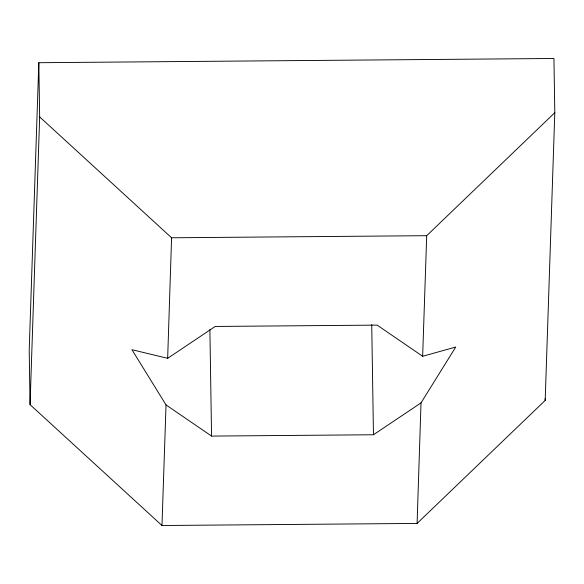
<?xml version="1.0" encoding="UTF-8"?>
<svg xmlns="http://www.w3.org/2000/svg" width="584" height="584" viewBox="0 0 584 584"><rect width="100%" height="100%" fill="white"/><g stroke="black" fill="none" stroke-linecap="round" stroke-linejoin="round"><path stroke-width="0.88" d="M167.659 358.328L215.226 326.449L377.125 325.12L422.648 356.276L455.732 347.035L421.02 402.88L373.461 434.759L211.561 436.087L166.038 404.924L131.933 349.692L167.659 358.328L171.587 237.783L39.661 116.909L38.814 62.714L553.946 58.488L554.8 112.683L545.186 400.412L417.093 523.425L161.98 525.512L30.054 404.639L29.2 350.444L38.814 62.714M417.093 523.425L421.02 402.88M30.054 404.639L39.661 116.909M161.98 525.512L166.038 404.924M422.648 356.276L426.707 235.688L554.8 112.683M171.587 237.783L426.707 235.688M545.157 398.609L545.186 400.412M371.731 324.58L373.461 434.759M209.89 329.551L211.561 436.087"/></g></svg>
